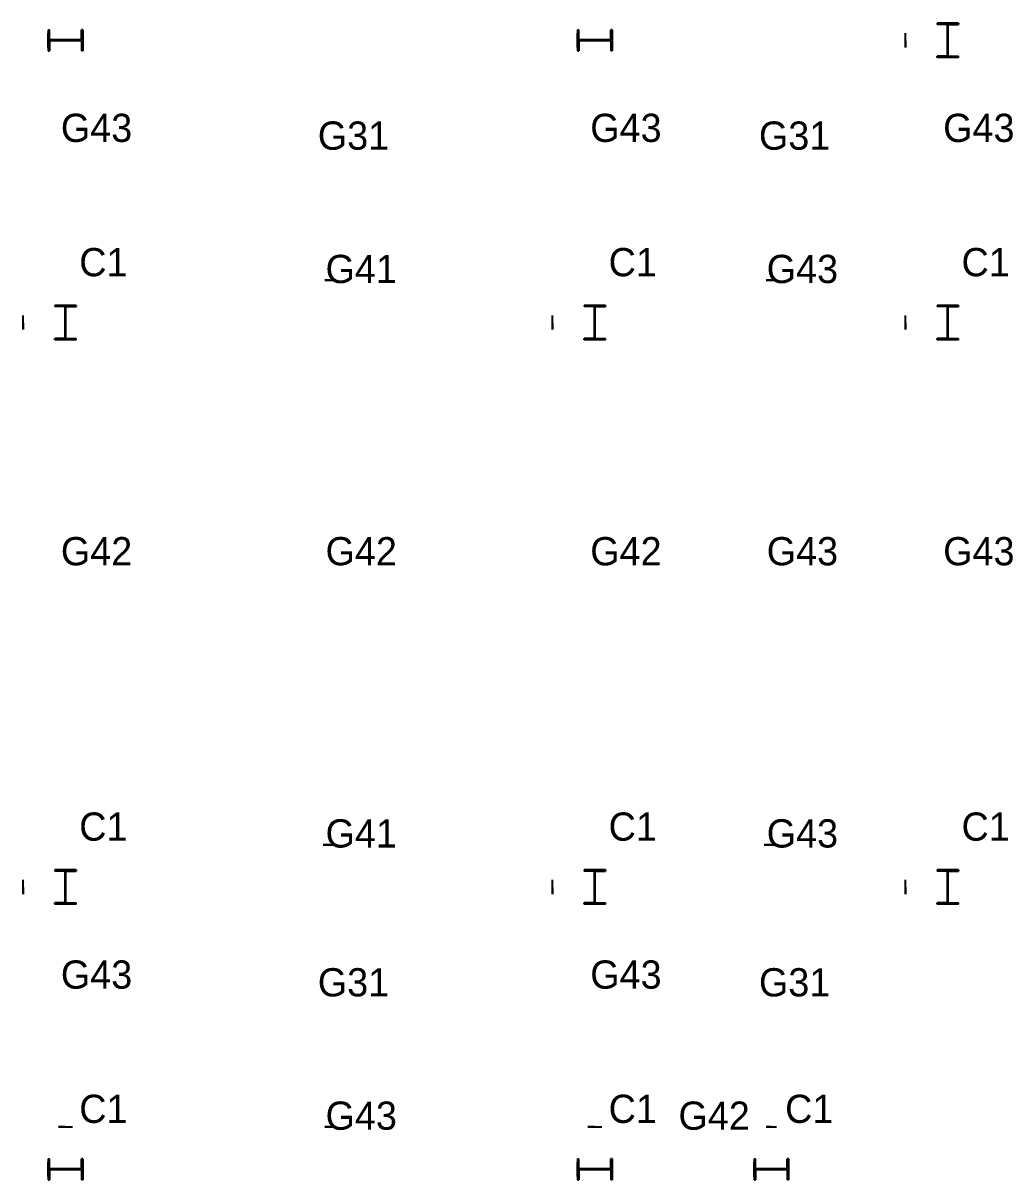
# Model space of a CAD drawing. Extents: x 0 to 468522, y -150 to 33063.
# Drawn here: x 454500 to 468522, y -150 to 16244 of the extents above; entities that cross this region are included whole.
import ezdxf
from ezdxf.enums import TextEntityAlignment as Align

# ---------------------------------------------------------------- set-up
doc = ezdxf.new("R2010")
doc.units = 0

msp = doc.modelspace()

# ---------------------------------------------------------------- linework, layer by layer
at = {"layer": 'C1'}
for p, q in [((467750, 16244, 6460), (467450, 16244, 6460)), ((467450, 16244, 6460), (467450, 16226, 6460)), ((467750, 16244, 6460), (467750, 16226, 6460)), ((454856, 16150, 6460), (454856, 15850, 6460)), ((454856, 16150, 6460), (454874, 16150, 6460)), ((454874, 16005.5, 6460), (454874, 16150, 6460)), ((455326, 16005.5, 6460), (455326, 16150, 6460)), ((455344, 16150, 6460), (455326, 16150, 6460)), ((455344, 16150, 6460), (455344, 15850, 6460)), ((462356, 16150, 6460), (462356, 15850, 6460)), ((462356, 16150, 6460), (462374, 16150, 6460)), ((462374, 16005.5, 6460), (462374, 16150, 6460)), ((462826, 16005.5, 6460), (462826, 16150, 6460)), ((462844, 16150, 6460), (462826, 16150, 6460)), ((462844, 16150, 6460), (462844, 15850, 6460)), ((467594.5, 16226, 6460), (467450, 16226, 6460)), ((467594.5, 15774, 6460), (467594.5, 16226, 6460)), ((467594.5, 16226, 6460), (467594.5, 16226, 6460)), ((467594.5, 16226, 6460), (467594.5, 16226, 6460)), ((467594.5, 16226, 6460), (467594.5, 16226, 6460)), ((467605.5, 15774, 6460), (467605.5, 16226, 6460)), ((467605.5, 16226, 6460), (467605.5, 16226, 6460)), ((467605.5, 16226, 6460), (467605.5, 16226, 6460)), ((467605.5, 16226, 6460), (467605.5, 16226, 6460)), ((467605.5, 16226, 6460), (467750, 16226, 6460)), ((455326, 16005.5, 6460), (454874, 16005.5, 6460)), ((454874, 16005.5, 6460), (454874, 16005.5, 6460)), ((454874, 16005.5, 6460), (454874, 16005.5, 6460)), ((454874, 16005.5, 6460), (454874, 16005.5, 6460)), ((455326, 15994.5, 6460), (454874, 15994.5, 6460)), ((454874, 15994.5, 6460), (454874, 15994.5, 6460)), ((454874, 15994.5, 6460), (454874, 15994.5, 6460)), ((454874, 15994.5, 6460), (454874, 15994.5, 6460)), ((454874, 15994.5, 6460), (454874, 15850, 6460)), ((455326, 16005.5, 6460), (455326, 16005.5, 6460)), ((455326, 16005.5, 6460), (455326, 16005.5, 6460)), ((455326, 16005.5, 6460), (455326, 16005.5, 6460)), ((455326, 15994.5, 6460), (455326, 15994.5, 6460)), ((455326, 15994.5, 6460), (455326, 15994.5, 6460)), ((455326, 15994.5, 6460), (455326, 15994.5, 6460)), ((455326, 15994.5, 6460), (455326, 15850, 6460)), ((462826, 16005.5, 6460), (462374, 16005.5, 6460)), ((462374, 16005.5, 6460), (462374, 16005.5, 6460)), ((462374, 16005.5, 6460), (462374, 16005.5, 6460)), ((462374, 16005.5, 6460), (462374, 16005.5, 6460)), ((462826, 15994.5, 6460), (462374, 15994.5, 6460)), ((462374, 15994.5, 6460), (462374, 15994.5, 6460)), ((462374, 15994.5, 6460), (462374, 15994.5, 6460)), ((462374, 15994.5, 6460), (462374, 15994.5, 6460)), ((462374, 15994.5, 6460), (462374, 15850, 6460)), ((462826, 16005.5, 6460), (462826, 16005.5, 6460)), ((462826, 16005.5, 6460), (462826, 16005.5, 6460)), ((462826, 16005.5, 6460), (462826, 16005.5, 6460)), ((462826, 15994.5, 6460), (462826, 15994.5, 6460)), ((462826, 15994.5, 6460), (462826, 15994.5, 6460)), ((462826, 15994.5, 6460), (462826, 15994.5, 6460)), ((462826, 15994.5, 6460), (462826, 15850, 6460)), ((454856, 15850, 6460), (454874, 15850, 6460)), ((455344, 15850, 6460), (455326, 15850, 6460)), ((462356, 15850, 6460), (462374, 15850, 6460)), ((462844, 15850, 6460), (462826, 15850, 6460)), ((467594.5, 15774, 6460), (467450, 15774, 6460)), ((467450, 15756, 6460), (467450, 15774, 6460)), ((467750, 15756, 6460), (467450, 15756, 6460)), ((467594.5, 15774, 6460), (467594.5, 15774, 6460)), ((467594.5, 15774, 6460), (467594.5, 15774, 6460)), ((467594.5, 15774, 6460), (467594.5, 15774, 6460)), ((467605.5, 15774, 6460), (467605.5, 15774, 6460)), ((467605.5, 15774, 6460), (467605.5, 15774, 6460)), ((467605.5, 15774, 6460), (467605.5, 15774, 6460)), ((467605.5, 15774, 6460), (467750, 15774, 6460)), ((467750, 15756, 6460), (467750, 15774, 6460)), ((455250, 12244, 6460), (454950, 12244, 6460)), ((454950, 12244, 6460), (454950, 12226, 6460)), ((455094.5, 12226, 6460), (454950, 12226, 6460)), ((455094.5, 11774, 6460), (455094.5, 12226, 6460)), ((455094.5, 12226, 6460), (455094.5, 12226, 6460)), ((455094.5, 12226, 6460), (455094.5, 12226, 6460)), ((455094.5, 12226, 6460), (455094.5, 12226, 6460)), ((455105.5, 11774, 6460), (455105.5, 12226, 6460)), ((455105.5, 12226, 6460), (455105.5, 12226, 6460)), ((455105.5, 12226, 6460), (455105.5, 12226, 6460)), ((455105.5, 12226, 6460), (455105.5, 12226, 6460)), ((455105.5, 12226, 6460), (455250, 12226, 6460)), ((455250, 12244, 6460), (455250, 12226, 6460)), ((462750, 12244, 6460), (462450, 12244, 6460)), ((462450, 12244, 6460), (462450, 12226, 6460)), ((462594.5, 12226, 6460), (462450, 12226, 6460)), ((462594.5, 11774, 6460), (462594.5, 12226, 6460)), ((462594.5, 12226, 6460), (462594.5, 12226, 6460)), ((462594.5, 12226, 6460), (462594.5, 12226, 6460)), ((462594.5, 12226, 6460), (462594.5, 12226, 6460)), ((462605.5, 11774, 6460), (462605.5, 12226, 6460)), ((462605.5, 12226, 6460), (462605.5, 12226, 6460)), ((462605.5, 12226, 6460), (462605.5, 12226, 6460)), ((462605.5, 12226, 6460), (462605.5, 12226, 6460)), ((462605.5, 12226, 6460), (462750, 12226, 6460)), ((462750, 12244, 6460), (462750, 12226, 6460)), ((467750, 12244, 6460), (467450, 12244, 6460)), ((467450, 12244, 6460), (467450, 12226, 6460)), ((467594.5, 12226, 6460), (467450, 12226, 6460)), ((467594.5, 11774, 6460), (467594.5, 12226, 6460)), ((467594.5, 12226, 6460), (467594.5, 12226, 6460)), ((467594.5, 12226, 6460), (467594.5, 12226, 6460)), ((467594.5, 12226, 6460), (467594.5, 12226, 6460)), ((467605.5, 11774, 6460), (467605.5, 12226, 6460)), ((467605.5, 12226, 6460), (467605.5, 12226, 6460)), ((467605.5, 12226, 6460), (467605.5, 12226, 6460)), ((467605.5, 12226, 6460), (467605.5, 12226, 6460)), ((467605.5, 12226, 6460), (467750, 12226, 6460)), ((467750, 12244, 6460), (467750, 12226, 6460)), ((455094.5, 11774, 6460), (454950, 11774, 6460)), ((454950, 11756, 6460), (454950, 11774, 6460)), ((455250, 11756, 6460), (454950, 11756, 6460)), ((455094.5, 11774, 6460), (455094.5, 11774, 6460)), ((455094.5, 11774, 6460), (455094.5, 11774, 6460)), ((455094.5, 11774, 6460), (455094.5, 11774, 6460)), ((455105.5, 11774, 6460), (455105.5, 11774, 6460)), ((455105.5, 11774, 6460), (455105.5, 11774, 6460)), ((455105.5, 11774, 6460), (455105.5, 11774, 6460)), ((455105.5, 11774, 6460), (455250, 11774, 6460)), ((455250, 11756, 6460), (455250, 11774, 6460)), ((462594.5, 11774, 6460), (462450, 11774, 6460)), ((462450, 11756, 6460), (462450, 11774, 6460)), ((462750, 11756, 6460), (462450, 11756, 6460)), ((462594.5, 11774, 6460), (462594.5, 11774, 6460)), ((462594.5, 11774, 6460), (462594.5, 11774, 6460)), ((462594.5, 11774, 6460), (462594.5, 11774, 6460)), ((462605.5, 11774, 6460), (462605.5, 11774, 6460)), ((462605.5, 11774, 6460), (462605.5, 11774, 6460)), ((462605.5, 11774, 6460), (462605.5, 11774, 6460)), ((462605.5, 11774, 6460), (462750, 11774, 6460)), ((462750, 11756, 6460), (462750, 11774, 6460)), ((467594.5, 11774, 6460), (467450, 11774, 6460)), ((467450, 11756, 6460), (467450, 11774, 6460)), ((467750, 11756, 6460), (467450, 11756, 6460)), ((467594.5, 11774, 6460), (467594.5, 11774, 6460)), ((467594.5, 11774, 6460), (467594.5, 11774, 6460)), ((467594.5, 11774, 6460), (467594.5, 11774, 6460)), ((467605.5, 11774, 6460), (467605.5, 11774, 6460)), ((467605.5, 11774, 6460), (467605.5, 11774, 6460)), ((467605.5, 11774, 6460), (467605.5, 11774, 6460)), ((467605.5, 11774, 6460), (467750, 11774, 6460)), ((467750, 11756, 6460), (467750, 11774, 6460)), ((455250, 4244, 6460), (454950, 4244, 6460)), ((454950, 4244, 6460), (454950, 4226, 6460)), ((455094.5, 4226, 6460), (454950, 4226, 6460)), ((455094.5, 3774, 6460), (455094.5, 4226, 6460)), ((455094.5, 4226, 6460), (455094.5, 4226, 6460)), ((455094.5, 4226, 6460), (455094.5, 4226, 6460)), ((455094.5, 4226, 6460), (455094.5, 4226, 6460)), ((455105.5, 3774, 6460), (455105.5, 4226, 6460)), ((455105.5, 4226, 6460), (455105.5, 4226, 6460)), ((455105.5, 4226, 6460), (455105.5, 4226, 6460)), ((455105.5, 4226, 6460), (455105.5, 4226, 6460)), ((455105.5, 4226, 6460), (455250, 4226, 6460)), ((455250, 4244, 6460), (455250, 4226, 6460)), ((462750, 4244, 6460), (462450, 4244, 6460)), ((462450, 4244, 6460), (462450, 4226, 6460)), ((462594.5, 4226, 6460), (462450, 4226, 6460)), ((462594.5, 3774, 6460), (462594.5, 4226, 6460)), ((462594.5, 4226, 6460), (462594.5, 4226, 6460)), ((462594.5, 4226, 6460), (462594.5, 4226, 6460)), ((462594.5, 4226, 6460), (462594.5, 4226, 6460)), ((462605.5, 3774, 6460), (462605.5, 4226, 6460)), ((462605.5, 4226, 6460), (462605.5, 4226, 6460)), ((462605.5, 4226, 6460), (462605.5, 4226, 6460)), ((462605.5, 4226, 6460), (462605.5, 4226, 6460)), ((462605.5, 4226, 6460), (462750, 4226, 6460)), ((462750, 4244, 6460), (462750, 4226, 6460)), ((467750, 4244, 6460), (467450, 4244, 6460)), ((467450, 4244, 6460), (467450, 4226, 6460)), ((467594.5, 4226, 6460), (467450, 4226, 6460)), ((467594.5, 3774, 6460), (467594.5, 4226, 6460)), ((467594.5, 4226, 6460), (467594.5, 4226, 6460)), ((467594.5, 4226, 6460), (467594.5, 4226, 6460)), ((467594.5, 4226, 6460), (467594.5, 4226, 6460)), ((467605.5, 3774, 6460), (467605.5, 4226, 6460)), ((467605.5, 4226, 6460), (467605.5, 4226, 6460)), ((467605.5, 4226, 6460), (467605.5, 4226, 6460)), ((467605.5, 4226, 6460), (467605.5, 4226, 6460)), ((467605.5, 4226, 6460), (467750, 4226, 6460)), ((467750, 4244, 6460), (467750, 4226, 6460)), ((455094.5, 3774, 6460), (454950, 3774, 6460)), ((454950, 3756, 6460), (454950, 3774, 6460)), ((455094.5, 3774, 6460), (455094.5, 3774, 6460)), ((455094.5, 3774, 6460), (455094.5, 3774, 6460)), ((455094.5, 3774, 6460), (455094.5, 3774, 6460)), ((455105.5, 3774, 6460), (455105.5, 3774, 6460)), ((455105.5, 3774, 6460), (455105.5, 3774, 6460)), ((455105.5, 3774, 6460), (455105.5, 3774, 6460)), ((455105.5, 3774, 6460), (455250, 3774, 6460)), ((455250, 3756, 6460), (455250, 3774, 6460)), ((462594.5, 3774, 6460), (462450, 3774, 6460)), ((462450, 3756, 6460), (462450, 3774, 6460)), ((462594.5, 3774, 6460), (462594.5, 3774, 6460)), ((462594.5, 3774, 6460), (462594.5, 3774, 6460)), ((462594.5, 3774, 6460), (462594.5, 3774, 6460)), ((462605.5, 3774, 6460), (462605.5, 3774, 6460)), ((462605.5, 3774, 6460), (462605.5, 3774, 6460)), ((462605.5, 3774, 6460), (462605.5, 3774, 6460)), ((462605.5, 3774, 6460), (462750, 3774, 6460)), ((462750, 3756, 6460), (462750, 3774, 6460)), ((467594.5, 3774, 6460), (467450, 3774, 6460)), ((467450, 3756, 6460), (467450, 3774, 6460)), ((467594.5, 3774, 6460), (467594.5, 3774, 6460)), ((467594.5, 3774, 6460), (467594.5, 3774, 6460)), ((467594.5, 3774, 6460), (467594.5, 3774, 6460)), ((467605.5, 3774, 6460), (467605.5, 3774, 6460)), ((467605.5, 3774, 6460), (467605.5, 3774, 6460)), ((467605.5, 3774, 6460), (467605.5, 3774, 6460)), ((467605.5, 3774, 6460), (467750, 3774, 6460)), ((467750, 3756, 6460), (467750, 3774, 6460)), ((455250, 3756, 6460), (454950, 3756, 6460)), ((462750, 3756, 6460), (462450, 3756, 6460)), ((467750, 3756, 6460), (467450, 3756, 6460)), ((454856, 150, 6460), (454856, -150, 6460)), ((454856, 150, 6460), (454874, 150, 6460)), ((454874, 5.5, 6460), (454874, 150, 6460)), ((455326, 5.5, 6460), (454874, 5.5, 6460)), ((454874, 5.5, 6460), (454874, 5.5, 6460)), ((454874, 5.5, 6460), (454874, 5.5, 6460)), ((454874, 5.5, 6460), (454874, 5.5, 6460)), ((455326, 5.5, 6460), (455326, 150, 6460)), ((455344, 150, 6460), (455326, 150, 6460)), ((455326, 5.5, 6460), (455326, 5.5, 6460)), ((455326, 5.5, 6460), (455326, 5.5, 6460)), ((455326, 5.5, 6460), (455326, 5.5, 6460)), ((455344, 150, 6460), (455344, -150, 6460)), ((462356, 150, 6460), (462356, -150, 6460)), ((462356, 150, 6460), (462374, 150, 6460)), ((462374, 5.5, 6460), (462374, 150, 6460)), ((462826, 5.5, 6460), (462374, 5.5, 6460)), ((462374, 5.5, 6460), (462374, 5.5, 6460)), ((462374, 5.5, 6460), (462374, 5.5, 6460)), ((462374, 5.5, 6460), (462374, 5.5, 6460)), ((462826, 5.5, 6460), (462826, 150, 6460)), ((462844, 150, 6460), (462826, 150, 6460)), ((462826, 5.5, 6460), (462826, 5.5, 6460)), ((462826, 5.5, 6460), (462826, 5.5, 6460)), ((462826, 5.5, 6460), (462826, 5.5, 6460)), ((462844, 150, 6460), (462844, -150, 6460)), ((464856, 150, 6460), (464856, -150, 6460)), ((464856, 150, 6460), (464874, 150, 6460)), ((464874, 5.5, 6460), (464874, 150, 6460)), ((465326, 5.5, 6460), (464874, 5.5, 6460)), ((464874, 5.5, 6460), (464874, 5.5, 6460)), ((464874, 5.5, 6460), (464874, 5.5, 6460)), ((464874, 5.5, 6460), (464874, 5.5, 6460)), ((465326, 5.5, 6460), (465326, 150, 6460)), ((465344, 150, 6460), (465326, 150, 6460)), ((465326, 5.5, 6460), (465326, 5.5, 6460)), ((465326, 5.5, 6460), (465326, 5.5, 6460)), ((465326, 5.5, 6460), (465326, 5.5, 6460)), ((465344, 150, 6460), (465344, -150, 6460)), ((454856, -150, 6460), (454874, -150, 6460)), ((455326, -5.5, 6460), (454874, -5.5, 6460)), ((454874, -5.5, 6460), (454874, -5.5, 6460)), ((454874, -5.5, 6460), (454874, -5.5, 6460)), ((454874, -5.5, 6460), (454874, -5.5, 6460)), ((454874, -5.5, 6460), (454874, -150, 6460)), ((455326, -5.5, 6460), (455326, -5.5, 6460)), ((455326, -5.5, 6460), (455326, -5.5, 6460)), ((455326, -5.5, 6460), (455326, -5.5, 6460)), ((455326, -5.5, 6460), (455326, -150, 6460)), ((455344, -150, 6460), (455326, -150, 6460)), ((462356, -150, 6460), (462374, -150, 6460)), ((462826, -5.5, 6460), (462374, -5.5, 6460)), ((462374, -5.5, 6460), (462374, -5.5, 6460)), ((462374, -5.5, 6460), (462374, -5.5, 6460)), ((462374, -5.5, 6460), (462374, -5.5, 6460)), ((462374, -5.5, 6460), (462374, -150, 6460)), ((462826, -5.5, 6460), (462826, -5.5, 6460)), ((462826, -5.5, 6460), (462826, -5.5, 6460)), ((462826, -5.5, 6460), (462826, -5.5, 6460)), ((462826, -5.5, 6460), (462826, -150, 6460)), ((462844, -150, 6460), (462826, -150, 6460)), ((464856, -150, 6460), (464874, -150, 6460)), ((465326, -5.5, 6460), (464874, -5.5, 6460)), ((464874, -5.5, 6460), (464874, -5.5, 6460)), ((464874, -5.5, 6460), (464874, -5.5, 6460)), ((464874, -5.5, 6460), (464874, -5.5, 6460)), ((464874, -5.5, 6460), (464874, -150, 6460)), ((465326, -5.5, 6460), (465326, -5.5, 6460)), ((465326, -5.5, 6460), (465326, -5.5, 6460)), ((465326, -5.5, 6460), (465326, -5.5, 6460)), ((465326, -5.5, 6460), (465326, -150, 6460)), ((465344, -150, 6460), (465326, -150, 6460))]:
    msp.add_line(p, q, dxfattribs=at)
at = {"layer": 'G31', "extrusion": (0, 1, 0)}
for p, q in [((458775, 12600, 9740), (458925, 12600, 9740)), ((458775, 12600, 9440), (458925, 12600, 9440)), ((458846.75, 12600, 9731), (458775, 12600, 9731)), ((458775, 12600, 9740), (458775, 12600, 9731)), ((458846.75, 12600, 9449), (458775, 12600, 9449)), ((458775, 12600, 9440), (458775, 12600, 9449)), ((458846.75, 12600, 9449), (458846.75, 12600, 9731)), ((458846.75, 12600, 9731), (458846.75, 12600, 9731)), ((458846.75, 12600, 9449), (458846.75, 12600, 9449)), ((458846.75, 12600, 9731), (458846.75, 12600, 9731)), ((458846.75, 12600, 9449), (458846.75, 12600, 9449)), ((458846.75, 12600, 9731), (458846.75, 12600, 9731)), ((458846.75, 12600, 9449), (458846.75, 12600, 9449)), ((458853.25, 12600, 9449), (458853.25, 12600, 9731)), ((458853.25, 12600, 9449), (458853.25, 12600, 9449)), ((458853.25, 12600, 9731), (458853.25, 12600, 9731)), ((458853.25, 12600, 9449), (458853.25, 12600, 9449)), ((458853.25, 12600, 9731), (458853.25, 12600, 9731)), ((458853.25, 12600, 9449), (458853.25, 12600, 9449)), ((458853.25, 12600, 9731), (458853.25, 12600, 9731)), ((458853.25, 12600, 9731), (458925, 12600, 9731)), ((458853.25, 12600, 9449), (458925, 12600, 9449)), ((458925, 12600, 9740), (458925, 12600, 9731)), ((458925, 12600, 9440), (458925, 12600, 9449)), ((465025, 12600, 9740), (465175, 12600, 9740)), ((465025, 12600, 9440), (465175, 12600, 9440)), ((465096.75, 12600, 9731), (465025, 12600, 9731)), ((465025, 12600, 9740), (465025, 12600, 9731)), ((465096.75, 12600, 9449), (465025, 12600, 9449)), ((465025, 12600, 9440), (465025, 12600, 9449)), ((465096.75, 12600, 9449), (465096.75, 12600, 9731)), ((465096.75, 12600, 9731), (465096.75, 12600, 9731)), ((465096.75, 12600, 9449), (465096.75, 12600, 9449)), ((465096.75, 12600, 9731), (465096.75, 12600, 9731)), ((465096.75, 12600, 9449), (465096.75, 12600, 9449)), ((465096.75, 12600, 9731), (465096.75, 12600, 9731)), ((465096.75, 12600, 9449), (465096.75, 12600, 9449)), ((465103.25, 12600, 9449), (465103.25, 12600, 9731)), ((465103.25, 12600, 9449), (465103.25, 12600, 9449)), ((465103.25, 12600, 9731), (465103.25, 12600, 9731)), ((465103.25, 12600, 9449), (465103.25, 12600, 9449)), ((465103.25, 12600, 9731), (465103.25, 12600, 9731)), ((465103.25, 12600, 9449), (465103.25, 12600, 9449)), ((465103.25, 12600, 9731), (465103.25, 12600, 9731)), ((465103.25, 12600, 9731), (465175, 12600, 9731)), ((465103.25, 12600, 9449), (465175, 12600, 9449)), ((465175, 12600, 9740), (465175, 12600, 9731)), ((465175, 12600, 9440), (465175, 12600, 9449)), ((458775, 600, 9740), (458925, 600, 9740)), ((458775, 600, 9440), (458925, 600, 9440)), ((458846.75, 600, 9731), (458775, 600, 9731)), ((458775, 600, 9740), (458775, 600, 9731)), ((458846.75, 600, 9449), (458775, 600, 9449)), ((458775, 600, 9440), (458775, 600, 9449)), ((458846.75, 600, 9449), (458846.75, 600, 9731)), ((458846.75, 600, 9731), (458846.75, 600, 9731)), ((458846.75, 600, 9449), (458846.75, 600, 9449)), ((458846.75, 600, 9731), (458846.75, 600, 9731)), ((458846.75, 600, 9449), (458846.75, 600, 9449)), ((458846.75, 600, 9731), (458846.75, 600, 9731)), ((458846.75, 600, 9449), (458846.75, 600, 9449)), ((458853.25, 600, 9449), (458853.25, 600, 9731)), ((458853.25, 600, 9449), (458853.25, 600, 9449)), ((458853.25, 600, 9731), (458853.25, 600, 9731)), ((458853.25, 600, 9449), (458853.25, 600, 9449)), ((458853.25, 600, 9731), (458853.25, 600, 9731)), ((458853.25, 600, 9449), (458853.25, 600, 9449)), ((458853.25, 600, 9731), (458853.25, 600, 9731)), ((458853.25, 600, 9731), (458925, 600, 9731)), ((458853.25, 600, 9449), (458925, 600, 9449)), ((458925, 600, 9740), (458925, 600, 9731)), ((458925, 600, 9440), (458925, 600, 9449)), ((465025, 600, 9740), (465175, 600, 9740)), ((465025, 600, 9440), (465175, 600, 9440)), ((465096.75, 600, 9731), (465025, 600, 9731)), ((465025, 600, 9740), (465025, 600, 9731)), ((465096.75, 600, 9449), (465025, 600, 9449)), ((465025, 600, 9440), (465025, 600, 9449)), ((465096.75, 600, 9449), (465096.75, 600, 9731)), ((465096.75, 600, 9731), (465096.75, 600, 9731)), ((465096.75, 600, 9449), (465096.75, 600, 9449)), ((465096.75, 600, 9731), (465096.75, 600, 9731)), ((465096.75, 600, 9449), (465096.75, 600, 9449)), ((465096.75, 600, 9731), (465096.75, 600, 9731)), ((465096.75, 600, 9449), (465096.75, 600, 9449)), ((465103.25, 600, 9449), (465103.25, 600, 9731)), ((465103.25, 600, 9449), (465103.25, 600, 9449)), ((465103.25, 600, 9731), (465103.25, 600, 9731)), ((465103.25, 600, 9449), (465103.25, 600, 9449)), ((465103.25, 600, 9731), (465103.25, 600, 9731)), ((465103.25, 600, 9449), (465103.25, 600, 9449)), ((465103.25, 600, 9731), (465103.25, 600, 9731)), ((465103.25, 600, 9731), (465175, 600, 9731)), ((465103.25, 600, 9449), (465175, 600, 9449)), ((465175, 600, 9740), (465175, 600, 9731)), ((465175, 600, 9440), (465175, 600, 9449))]:
    msp.add_line(p, q, dxfattribs=at)
at = {"layer": 'G41', "extrusion": (-1, 0, 0)}
for p, q in [((454500, 11900, 9790), (454500, 12100, 9790)), ((454500, 11900, 9390), (454500, 12100, 9390)), ((454500, 12006, 9768), (454500, 12100, 9768)), ((454500, 12100, 9790), (454500, 12100, 9768)), ((454500, 12006, 9412), (454500, 12100, 9412)), ((454500, 12100, 9390), (454500, 12100, 9412)), ((454500, 12006, 9412), (454500, 12006, 9768)), ((454500, 12006, 9412), (454500, 12006, 9412)), ((454500, 12006, 9768), (454500, 12006, 9768)), ((454500, 12006, 9412), (454500, 12006, 9412)), ((454500, 12006, 9768), (454500, 12006, 9768)), ((454500, 12006, 9412), (454500, 12006, 9412)), ((454500, 12006, 9768), (454500, 12006, 9768)), ((454500, 11994, 9412), (454500, 11994, 9768)), ((454500, 11994, 9768), (454500, 11994, 9768)), ((454500, 11994, 9412), (454500, 11994, 9412)), ((454500, 11994, 9768), (454500, 11994, 9768)), ((454500, 11994, 9412), (454500, 11994, 9412)), ((454500, 11994, 9768), (454500, 11994, 9768)), ((454500, 11994, 9412), (454500, 11994, 9412)), ((454500, 11994, 9768), (454500, 11900, 9768)), ((454500, 11994, 9412), (454500, 11900, 9412)), ((462000, 11900, 9790), (462000, 12100, 9790)), ((462000, 11900, 9390), (462000, 12100, 9390)), ((462000, 12006, 9768), (462000, 12100, 9768)), ((462000, 12100, 9790), (462000, 12100, 9768)), ((462000, 12006, 9412), (462000, 12100, 9412)), ((462000, 12100, 9390), (462000, 12100, 9412)), ((462000, 12006, 9412), (462000, 12006, 9768)), ((462000, 12006, 9412), (462000, 12006, 9412)), ((462000, 12006, 9768), (462000, 12006, 9768)), ((462000, 12006, 9412), (462000, 12006, 9412)), ((462000, 12006, 9768), (462000, 12006, 9768)), ((462000, 12006, 9412), (462000, 12006, 9412)), ((462000, 12006, 9768), (462000, 12006, 9768)), ((462000, 11994, 9412), (462000, 11994, 9768)), ((462000, 11994, 9768), (462000, 11994, 9768)), ((462000, 11994, 9412), (462000, 11994, 9412)), ((462000, 11994, 9768), (462000, 11994, 9768)), ((462000, 11994, 9412), (462000, 11994, 9412)), ((462000, 11994, 9768), (462000, 11994, 9768)), ((462000, 11994, 9412), (462000, 11994, 9412)), ((462000, 11994, 9768), (462000, 11900, 9768)), ((462000, 11994, 9412), (462000, 11900, 9412)), ((454500, 11900, 9790), (454500, 11900, 9768)), ((454500, 11900, 9390), (454500, 11900, 9412)), ((462000, 11900, 9790), (462000, 11900, 9768)), ((462000, 11900, 9390), (462000, 11900, 9412)), ((454500, 3900, 9790), (454500, 4100, 9790)), ((454500, 3900, 9390), (454500, 4100, 9390)), ((454500, 4006, 9768), (454500, 4100, 9768)), ((454500, 4100, 9790), (454500, 4100, 9768)), ((454500, 4006, 9412), (454500, 4100, 9412)), ((454500, 4100, 9390), (454500, 4100, 9412)), ((462000, 3900, 9790), (462000, 4100, 9790)), ((462000, 3900, 9390), (462000, 4100, 9390)), ((462000, 4006, 9768), (462000, 4100, 9768)), ((462000, 4100, 9790), (462000, 4100, 9768)), ((462000, 4006, 9412), (462000, 4100, 9412)), ((462000, 4100, 9390), (462000, 4100, 9412)), ((454500, 4006, 9412), (454500, 4006, 9768)), ((454500, 4006, 9412), (454500, 4006, 9412)), ((454500, 4006, 9768), (454500, 4006, 9768)), ((454500, 4006, 9412), (454500, 4006, 9412)), ((454500, 4006, 9768), (454500, 4006, 9768)), ((454500, 4006, 9412), (454500, 4006, 9412)), ((454500, 4006, 9768), (454500, 4006, 9768)), ((454500, 3994, 9412), (454500, 3994, 9768)), ((454500, 3994, 9768), (454500, 3994, 9768)), ((454500, 3994, 9412), (454500, 3994, 9412)), ((454500, 3994, 9768), (454500, 3994, 9768)), ((454500, 3994, 9412), (454500, 3994, 9412)), ((454500, 3994, 9768), (454500, 3994, 9768)), ((454500, 3994, 9412), (454500, 3994, 9412)), ((454500, 3994, 9768), (454500, 3900, 9768)), ((454500, 3994, 9412), (454500, 3900, 9412)), ((462000, 4006, 9412), (462000, 4006, 9768)), ((462000, 4006, 9412), (462000, 4006, 9412)), ((462000, 4006, 9768), (462000, 4006, 9768)), ((462000, 4006, 9412), (462000, 4006, 9412)), ((462000, 4006, 9768), (462000, 4006, 9768)), ((462000, 4006, 9412), (462000, 4006, 9412)), ((462000, 4006, 9768), (462000, 4006, 9768)), ((462000, 3994, 9412), (462000, 3994, 9768)), ((462000, 3994, 9768), (462000, 3994, 9768)), ((462000, 3994, 9412), (462000, 3994, 9412)), ((462000, 3994, 9768), (462000, 3994, 9768)), ((462000, 3994, 9412), (462000, 3994, 9412)), ((462000, 3994, 9768), (462000, 3994, 9768)), ((462000, 3994, 9412), (462000, 3994, 9412)), ((462000, 3994, 9768), (462000, 3900, 9768)), ((462000, 3994, 9412), (462000, 3900, 9412)), ((454500, 3900, 9790), (454500, 3900, 9768)), ((454500, 3900, 9390), (454500, 3900, 9412)), ((462000, 3900, 9790), (462000, 3900, 9768)), ((462000, 3900, 9390), (462000, 3900, 9412))]:
    msp.add_line(p, q, dxfattribs=at)
at = {"layer": 'G42', "extrusion": (-1, 0, 0)}
for p, q in [((454856, 15900, 9790), (454856, 16100, 9790)), ((454856, 15900, 9390), (454856, 16100, 9390)), ((454856, 16004.5, 9776), (454856, 16100, 9776)), ((454856, 16100, 9790), (454856, 16100, 9776)), ((454856, 16004.5, 9404), (454856, 16100, 9404)), ((454856, 16100, 9390), (454856, 16100, 9404)), ((462356, 15900, 9790), (462356, 16100, 9790)), ((462356, 15900, 9390), (462356, 16100, 9390)), ((462356, 16004.5, 9776), (462356, 16100, 9776)), ((462356, 16100, 9790), (462356, 16100, 9776)), ((462356, 16004.5, 9404), (462356, 16100, 9404)), ((462356, 16100, 9390), (462356, 16100, 9404)), ((467000, 15900, 9790), (467000, 16100, 9790)), ((467000, 15900, 9390), (467000, 16100, 9390)), ((467000, 16004.5, 9776), (467000, 16100, 9776)), ((467000, 16100, 9790), (467000, 16100, 9776)), ((467000, 16004.5, 9404), (467000, 16100, 9404)), ((467000, 16100, 9390), (467000, 16100, 9404)), ((454856, 16004.5, 9404), (454856, 16004.5, 9776)), ((454856, 16004.5, 9404), (454856, 16004.5, 9404)), ((454856, 16004.5, 9776), (454856, 16004.5, 9776)), ((454856, 16004.5, 9404), (454856, 16004.5, 9404)), ((454856, 16004.5, 9776), (454856, 16004.5, 9776)), ((454856, 16004.5, 9404), (454856, 16004.5, 9404)), ((454856, 16004.5, 9776), (454856, 16004.5, 9776)), ((454856, 15995.5, 9404), (454856, 15995.5, 9776)), ((454856, 15995.5, 9776), (454856, 15995.5, 9776)), ((454856, 15995.5, 9404), (454856, 15995.5, 9404)), ((454856, 15995.5, 9776), (454856, 15995.5, 9776)), ((454856, 15995.5, 9404), (454856, 15995.5, 9404)), ((454856, 15995.5, 9776), (454856, 15995.5, 9776)), ((454856, 15995.5, 9404), (454856, 15995.5, 9404)), ((454856, 15995.5, 9776), (454856, 15900, 9776)), ((454856, 15995.5, 9404), (454856, 15900, 9404)), ((462356, 16004.5, 9404), (462356, 16004.5, 9776)), ((462356, 16004.5, 9404), (462356, 16004.5, 9404)), ((462356, 16004.5, 9776), (462356, 16004.5, 9776)), ((462356, 16004.5, 9404), (462356, 16004.5, 9404)), ((462356, 16004.5, 9776), (462356, 16004.5, 9776)), ((462356, 16004.5, 9404), (462356, 16004.5, 9404)), ((462356, 16004.5, 9776), (462356, 16004.5, 9776)), ((462356, 15995.5, 9404), (462356, 15995.5, 9776)), ((462356, 15995.5, 9776), (462356, 15995.5, 9776)), ((462356, 15995.5, 9404), (462356, 15995.5, 9404)), ((462356, 15995.5, 9776), (462356, 15995.5, 9776)), ((462356, 15995.5, 9404), (462356, 15995.5, 9404)), ((462356, 15995.5, 9776), (462356, 15995.5, 9776)), ((462356, 15995.5, 9404), (462356, 15995.5, 9404)), ((462356, 15995.5, 9776), (462356, 15900, 9776)), ((462356, 15995.5, 9404), (462356, 15900, 9404)), ((467000, 16004.5, 9404), (467000, 16004.5, 9776)), ((467000, 16004.5, 9404), (467000, 16004.5, 9404)), ((467000, 16004.5, 9776), (467000, 16004.5, 9776)), ((467000, 16004.5, 9404), (467000, 16004.5, 9404)), ((467000, 16004.5, 9776), (467000, 16004.5, 9776)), ((467000, 16004.5, 9404), (467000, 16004.5, 9404)), ((467000, 16004.5, 9776), (467000, 16004.5, 9776)), ((467000, 15995.5, 9404), (467000, 15995.5, 9776)), ((467000, 15995.5, 9776), (467000, 15995.5, 9776)), ((467000, 15995.5, 9404), (467000, 15995.5, 9404)), ((467000, 15995.5, 9776), (467000, 15995.5, 9776)), ((467000, 15995.5, 9404), (467000, 15995.5, 9404)), ((467000, 15995.5, 9776), (467000, 15995.5, 9776)), ((467000, 15995.5, 9404), (467000, 15995.5, 9404)), ((467000, 15995.5, 9776), (467000, 15900, 9776)), ((467000, 15995.5, 9404), (467000, 15900, 9404)), ((454856, 15900, 9790), (454856, 15900, 9776)), ((454856, 15900, 9390), (454856, 15900, 9404)), ((462356, 15900, 9790), (462356, 15900, 9776)), ((462356, 15900, 9390), (462356, 15900, 9404)), ((467000, 15900, 9790), (467000, 15900, 9776)), ((467000, 15900, 9390), (467000, 15900, 9404)), ((464856, -100, 9790), (464856, 100, 9790)), ((464856, -100, 9390), (464856, 100, 9390)), ((464856, 4.5, 9776), (464856, 100, 9776)), ((464856, 100, 9790), (464856, 100, 9776)), ((464856, 4.5, 9404), (464856, 100, 9404)), ((464856, 100, 9390), (464856, 100, 9404)), ((464856, 4.5, 9404), (464856, 4.5, 9776)), ((464856, 4.5, 9404), (464856, 4.5, 9404)), ((464856, 4.5, 9776), (464856, 4.5, 9776)), ((464856, 4.5, 9404), (464856, 4.5, 9404)), ((464856, 4.5, 9776), (464856, 4.5, 9776)), ((464856, 4.5, 9404), (464856, 4.5, 9404)), ((464856, 4.5, 9776), (464856, 4.5, 9776)), ((464856, -4.5, 9404), (464856, -4.5, 9776)), ((464856, -4.5, 9776), (464856, -4.5, 9776)), ((464856, -4.5, 9404), (464856, -4.5, 9404)), ((464856, -4.5, 9776), (464856, -4.5, 9776)), ((464856, -4.5, 9404), (464856, -4.5, 9404)), ((464856, -4.5, 9776), (464856, -4.5, 9776)), ((464856, -4.5, 9404), (464856, -4.5, 9404)), ((464856, -4.5, 9776), (464856, -100, 9776)), ((464856, -4.5, 9404), (464856, -100, 9404)), ((464856, -100, 9790), (464856, -100, 9776)), ((464856, -100, 9390), (464856, -100, 9404))]:
    msp.add_line(p, q, dxfattribs=at)
at = {"layer": 'G42', "extrusion": (0, 1, 0)}
for p, q in [((458750, 4600, 9790), (458950, 4600, 9790)), ((458750, 4600, 9390), (458950, 4600, 9390)), ((458845.5, 4600, 9776), (458750, 4600, 9776)), ((458750, 4600, 9790), (458750, 4600, 9776)), ((458845.5, 4600, 9404), (458750, 4600, 9404)), ((458750, 4600, 9390), (458750, 4600, 9404)), ((458845.5, 4600, 9404), (458845.5, 4600, 9776)), ((458845.5, 4600, 9776), (458845.5, 4600, 9776)), ((458845.5, 4600, 9404), (458845.5, 4600, 9404)), ((458845.5, 4600, 9776), (458845.5, 4600, 9776)), ((458845.5, 4600, 9404), (458845.5, 4600, 9404)), ((458845.5, 4600, 9776), (458845.5, 4600, 9776)), ((458845.5, 4600, 9404), (458845.5, 4600, 9404)), ((458854.5, 4600, 9404), (458854.5, 4600, 9776)), ((458854.5, 4600, 9404), (458854.5, 4600, 9404)), ((458854.5, 4600, 9776), (458854.5, 4600, 9776)), ((458854.5, 4600, 9404), (458854.5, 4600, 9404)), ((458854.5, 4600, 9776), (458854.5, 4600, 9776)), ((458854.5, 4600, 9404), (458854.5, 4600, 9404)), ((458854.5, 4600, 9776), (458854.5, 4600, 9776)), ((458854.5, 4600, 9776), (458950, 4600, 9776)), ((458854.5, 4600, 9404), (458950, 4600, 9404)), ((458950, 4600, 9790), (458950, 4600, 9776)), ((458950, 4600, 9390), (458950, 4600, 9404)), ((455000, 4244, 9790), (455200, 4244, 9790)), ((455000, 4244, 9390), (455200, 4244, 9390)), ((455095.5, 4244, 9776), (455000, 4244, 9776)), ((455000, 4244, 9790), (455000, 4244, 9776)), ((455095.5, 4244, 9404), (455000, 4244, 9404)), ((455000, 4244, 9390), (455000, 4244, 9404)), ((455095.5, 4244, 9404), (455095.5, 4244, 9776)), ((455095.5, 4244, 9776), (455095.5, 4244, 9776)), ((455095.5, 4244, 9404), (455095.5, 4244, 9404)), ((455095.5, 4244, 9776), (455095.5, 4244, 9776)), ((455095.5, 4244, 9404), (455095.5, 4244, 9404)), ((455095.5, 4244, 9776), (455095.5, 4244, 9776)), ((455095.5, 4244, 9404), (455095.5, 4244, 9404)), ((455104.5, 4244, 9404), (455104.5, 4244, 9776)), ((455104.5, 4244, 9404), (455104.5, 4244, 9404)), ((455104.5, 4244, 9776), (455104.5, 4244, 9776)), ((455104.5, 4244, 9404), (455104.5, 4244, 9404)), ((455104.5, 4244, 9776), (455104.5, 4244, 9776)), ((455104.5, 4244, 9404), (455104.5, 4244, 9404)), ((455104.5, 4244, 9776), (455104.5, 4244, 9776)), ((455104.5, 4244, 9776), (455200, 4244, 9776)), ((455104.5, 4244, 9404), (455200, 4244, 9404)), ((455200, 4244, 9790), (455200, 4244, 9776)), ((455200, 4244, 9390), (455200, 4244, 9404)), ((462500, 4244, 9790), (462700, 4244, 9790)), ((462500, 4244, 9390), (462700, 4244, 9390)), ((462595.5, 4244, 9776), (462500, 4244, 9776)), ((462500, 4244, 9790), (462500, 4244, 9776)), ((462595.5, 4244, 9404), (462500, 4244, 9404)), ((462500, 4244, 9390), (462500, 4244, 9404)), ((462595.5, 4244, 9404), (462595.5, 4244, 9776)), ((462595.5, 4244, 9776), (462595.5, 4244, 9776)), ((462595.5, 4244, 9404), (462595.5, 4244, 9404)), ((462595.5, 4244, 9776), (462595.5, 4244, 9776)), ((462595.5, 4244, 9404), (462595.5, 4244, 9404)), ((462595.5, 4244, 9776), (462595.5, 4244, 9776)), ((462595.5, 4244, 9404), (462595.5, 4244, 9404)), ((462604.5, 4244, 9404), (462604.5, 4244, 9776)), ((462604.5, 4244, 9404), (462604.5, 4244, 9404)), ((462604.5, 4244, 9776), (462604.5, 4244, 9776)), ((462604.5, 4244, 9404), (462604.5, 4244, 9404)), ((462604.5, 4244, 9776), (462604.5, 4244, 9776)), ((462604.5, 4244, 9404), (462604.5, 4244, 9404)), ((462604.5, 4244, 9776), (462604.5, 4244, 9776)), ((462604.5, 4244, 9776), (462700, 4244, 9776)), ((462604.5, 4244, 9404), (462700, 4244, 9404)), ((462700, 4244, 9790), (462700, 4244, 9776)), ((462700, 4244, 9390), (462700, 4244, 9404))]:
    msp.add_line(p, q, dxfattribs=at)
at = {"layer": 'G43', "extrusion": (0, 1, 0)}
for p, q in [((467500, 16244, 9790), (467700, 16244, 9790)), ((467500, 16244, 9390), (467700, 16244, 9390)), ((467596, 16244, 9777), (467500, 16244, 9777)), ((467500, 16244, 9790), (467500, 16244, 9777)), ((467596, 16244, 9403), (467500, 16244, 9403)), ((467500, 16244, 9390), (467500, 16244, 9403)), ((467596, 16244, 9403), (467596, 16244, 9777)), ((467596, 16244, 9777), (467596, 16244, 9777)), ((467596, 16244, 9403), (467596, 16244, 9403)), ((467596, 16244, 9777), (467596, 16244, 9777)), ((467596, 16244, 9403), (467596, 16244, 9403)), ((467596, 16244, 9777), (467596, 16244, 9777)), ((467596, 16244, 9403), (467596, 16244, 9403)), ((467604, 16244, 9403), (467604, 16244, 9777)), ((467604, 16244, 9403), (467604, 16244, 9403)), ((467604, 16244, 9777), (467604, 16244, 9777)), ((467604, 16244, 9403), (467604, 16244, 9403)), ((467604, 16244, 9777), (467604, 16244, 9777)), ((467604, 16244, 9403), (467604, 16244, 9403)), ((467604, 16244, 9777), (467604, 16244, 9777)), ((467604, 16244, 9777), (467700, 16244, 9777)), ((467604, 16244, 9403), (467700, 16244, 9403)), ((467700, 16244, 9790), (467700, 16244, 9777)), ((467700, 16244, 9390), (467700, 16244, 9403)), ((455000, 12244, 9790), (455200, 12244, 9790)), ((455000, 12244, 9390), (455200, 12244, 9390)), ((455096, 12244, 9777), (455000, 12244, 9777)), ((455000, 12244, 9790), (455000, 12244, 9777)), ((455096, 12244, 9403), (455000, 12244, 9403)), ((455000, 12244, 9390), (455000, 12244, 9403)), ((455096, 12244, 9403), (455096, 12244, 9777)), ((455096, 12244, 9777), (455096, 12244, 9777)), ((455096, 12244, 9403), (455096, 12244, 9403)), ((455096, 12244, 9777), (455096, 12244, 9777)), ((455096, 12244, 9403), (455096, 12244, 9403)), ((455096, 12244, 9777), (455096, 12244, 9777)), ((455096, 12244, 9403), (455096, 12244, 9403)), ((455104, 12244, 9403), (455104, 12244, 9777)), ((455104, 12244, 9403), (455104, 12244, 9403)), ((455104, 12244, 9777), (455104, 12244, 9777)), ((455104, 12244, 9403), (455104, 12244, 9403)), ((455104, 12244, 9777), (455104, 12244, 9777)), ((455104, 12244, 9403), (455104, 12244, 9403)), ((455104, 12244, 9777), (455104, 12244, 9777)), ((455104, 12244, 9777), (455200, 12244, 9777)), ((455104, 12244, 9403), (455200, 12244, 9403)), ((455200, 12244, 9790), (455200, 12244, 9777)), ((455200, 12244, 9390), (455200, 12244, 9403)), ((462500, 12244, 9790), (462700, 12244, 9790)), ((462500, 12244, 9390), (462700, 12244, 9390)), ((462596, 12244, 9777), (462500, 12244, 9777)), ((462500, 12244, 9790), (462500, 12244, 9777)), ((462596, 12244, 9403), (462500, 12244, 9403)), ((462500, 12244, 9390), (462500, 12244, 9403)), ((462596, 12244, 9403), (462596, 12244, 9777)), ((462596, 12244, 9777), (462596, 12244, 9777)), ((462596, 12244, 9403), (462596, 12244, 9403)), ((462596, 12244, 9777), (462596, 12244, 9777)), ((462596, 12244, 9403), (462596, 12244, 9403)), ((462596, 12244, 9777), (462596, 12244, 9777)), ((462596, 12244, 9403), (462596, 12244, 9403)), ((462604, 12244, 9403), (462604, 12244, 9777)), ((462604, 12244, 9403), (462604, 12244, 9403)), ((462604, 12244, 9777), (462604, 12244, 9777)), ((462604, 12244, 9403), (462604, 12244, 9403)), ((462604, 12244, 9777), (462604, 12244, 9777)), ((462604, 12244, 9403), (462604, 12244, 9403)), ((462604, 12244, 9777), (462604, 12244, 9777)), ((462604, 12244, 9777), (462700, 12244, 9777)), ((462604, 12244, 9403), (462700, 12244, 9403)), ((462700, 12244, 9790), (462700, 12244, 9777)), ((462700, 12244, 9390), (462700, 12244, 9403)), ((467500, 12244, 9790), (467700, 12244, 9790)), ((467500, 12244, 9390), (467700, 12244, 9390)), ((467596, 12244, 9777), (467500, 12244, 9777)), ((467500, 12244, 9790), (467500, 12244, 9777)), ((467596, 12244, 9403), (467500, 12244, 9403)), ((467500, 12244, 9390), (467500, 12244, 9403)), ((467596, 12244, 9403), (467596, 12244, 9777)), ((467596, 12244, 9777), (467596, 12244, 9777)), ((467596, 12244, 9403), (467596, 12244, 9403)), ((467596, 12244, 9777), (467596, 12244, 9777)), ((467596, 12244, 9403), (467596, 12244, 9403)), ((467596, 12244, 9777), (467596, 12244, 9777)), ((467596, 12244, 9403), (467596, 12244, 9403)), ((467604, 12244, 9403), (467604, 12244, 9777)), ((467604, 12244, 9403), (467604, 12244, 9403)), ((467604, 12244, 9777), (467604, 12244, 9777)), ((467604, 12244, 9403), (467604, 12244, 9403)), ((467604, 12244, 9777), (467604, 12244, 9777)), ((467604, 12244, 9403), (467604, 12244, 9403)), ((467604, 12244, 9777), (467604, 12244, 9777)), ((467604, 12244, 9777), (467700, 12244, 9777)), ((467604, 12244, 9403), (467700, 12244, 9403)), ((467700, 12244, 9790), (467700, 12244, 9777)), ((467700, 12244, 9390), (467700, 12244, 9403)), ((465000, 4600, 9790), (465200, 4600, 9790)), ((465000, 4600, 9390), (465200, 4600, 9390)), ((465096, 4600, 9777), (465000, 4600, 9777)), ((465000, 4600, 9790), (465000, 4600, 9777)), ((465096, 4600, 9403), (465000, 4600, 9403)), ((465000, 4600, 9390), (465000, 4600, 9403)), ((465096, 4600, 9403), (465096, 4600, 9777)), ((465096, 4600, 9777), (465096, 4600, 9777)), ((465096, 4600, 9403), (465096, 4600, 9403)), ((465096, 4600, 9777), (465096, 4600, 9777)), ((465096, 4600, 9403), (465096, 4600, 9403)), ((465096, 4600, 9777), (465096, 4600, 9777)), ((465096, 4600, 9403), (465096, 4600, 9403)), ((465104, 4600, 9403), (465104, 4600, 9777)), ((465104, 4600, 9403), (465104, 4600, 9403)), ((465104, 4600, 9777), (465104, 4600, 9777)), ((465104, 4600, 9403), (465104, 4600, 9403)), ((465104, 4600, 9777), (465104, 4600, 9777)), ((465104, 4600, 9403), (465104, 4600, 9403)), ((465104, 4600, 9777), (465104, 4600, 9777)), ((465104, 4600, 9777), (465200, 4600, 9777)), ((465104, 4600, 9403), (465200, 4600, 9403)), ((465200, 4600, 9790), (465200, 4600, 9777)), ((465200, 4600, 9390), (465200, 4600, 9403)), ((467500, 4244, 9790), (467700, 4244, 9790)), ((467500, 4244, 9390), (467700, 4244, 9390)), ((467596, 4244, 9777), (467500, 4244, 9777)), ((467500, 4244, 9790), (467500, 4244, 9777)), ((467596, 4244, 9403), (467500, 4244, 9403)), ((467500, 4244, 9390), (467500, 4244, 9403)), ((467596, 4244, 9403), (467596, 4244, 9777)), ((467596, 4244, 9777), (467596, 4244, 9777)), ((467596, 4244, 9403), (467596, 4244, 9403)), ((467596, 4244, 9777), (467596, 4244, 9777)), ((467596, 4244, 9403), (467596, 4244, 9403)), ((467596, 4244, 9777), (467596, 4244, 9777)), ((467596, 4244, 9403), (467596, 4244, 9403)), ((467604, 4244, 9403), (467604, 4244, 9777)), ((467604, 4244, 9403), (467604, 4244, 9403)), ((467604, 4244, 9777), (467604, 4244, 9777)), ((467604, 4244, 9403), (467604, 4244, 9403)), ((467604, 4244, 9777), (467604, 4244, 9777)), ((467604, 4244, 9403), (467604, 4244, 9403)), ((467604, 4244, 9777), (467604, 4244, 9777)), ((467604, 4244, 9777), (467700, 4244, 9777)), ((467604, 4244, 9403), (467700, 4244, 9403)), ((467700, 4244, 9790), (467700, 4244, 9777)), ((467700, 4244, 9390), (467700, 4244, 9403)), ((455000, 600, 9790), (455200, 600, 9790)), ((455000, 600, 9390), (455200, 600, 9390)), ((455096, 600, 9777), (455000, 600, 9777)), ((455000, 600, 9790), (455000, 600, 9777)), ((455096, 600, 9403), (455000, 600, 9403)), ((455000, 600, 9390), (455000, 600, 9403)), ((455096, 600, 9403), (455096, 600, 9777)), ((455096, 600, 9777), (455096, 600, 9777)), ((455096, 600, 9403), (455096, 600, 9403)), ((455096, 600, 9777), (455096, 600, 9777)), ((455096, 600, 9403), (455096, 600, 9403)), ((455096, 600, 9777), (455096, 600, 9777)), ((455096, 600, 9403), (455096, 600, 9403)), ((455104, 600, 9403), (455104, 600, 9777)), ((455104, 600, 9403), (455104, 600, 9403)), ((455104, 600, 9777), (455104, 600, 9777)), ((455104, 600, 9403), (455104, 600, 9403)), ((455104, 600, 9777), (455104, 600, 9777)), ((455104, 600, 9403), (455104, 600, 9403)), ((455104, 600, 9777), (455104, 600, 9777)), ((455104, 600, 9777), (455200, 600, 9777)), ((455104, 600, 9403), (455200, 600, 9403)), ((455200, 600, 9790), (455200, 600, 9777)), ((455200, 600, 9390), (455200, 600, 9403)), ((462500, 600, 9790), (462700, 600, 9790)), ((462500, 600, 9390), (462700, 600, 9390)), ((462596, 600, 9777), (462500, 600, 9777)), ((462500, 600, 9790), (462500, 600, 9777)), ((462596, 600, 9403), (462500, 600, 9403)), ((462500, 600, 9390), (462500, 600, 9403)), ((462596, 600, 9403), (462596, 600, 9777)), ((462596, 600, 9777), (462596, 600, 9777)), ((462596, 600, 9403), (462596, 600, 9403)), ((462596, 600, 9777), (462596, 600, 9777)), ((462596, 600, 9403), (462596, 600, 9403)), ((462596, 600, 9777), (462596, 600, 9777)), ((462596, 600, 9403), (462596, 600, 9403)), ((462604, 600, 9403), (462604, 600, 9777)), ((462604, 600, 9403), (462604, 600, 9403)), ((462604, 600, 9777), (462604, 600, 9777)), ((462604, 600, 9403), (462604, 600, 9403)), ((462604, 600, 9777), (462604, 600, 9777)), ((462604, 600, 9403), (462604, 600, 9403)), ((462604, 600, 9777), (462604, 600, 9777)), ((462604, 600, 9777), (462700, 600, 9777)), ((462604, 600, 9403), (462700, 600, 9403)), ((462700, 600, 9790), (462700, 600, 9777)), ((462700, 600, 9390), (462700, 600, 9403))]:
    msp.add_line(p, q, dxfattribs=at)
at = {"layer": 'G43', "extrusion": (-1, 0, 0)}
for p, q in [((467000, 11900, 9790), (467000, 12100, 9790)), ((467000, 11900, 9390), (467000, 12100, 9390)), ((467000, 12004, 9777), (467000, 12100, 9777)), ((467000, 12100, 9790), (467000, 12100, 9777)), ((467000, 12004, 9403), (467000, 12100, 9403)), ((467000, 12100, 9390), (467000, 12100, 9403)), ((467000, 12004, 9403), (467000, 12004, 9777)), ((467000, 12004, 9403), (467000, 12004, 9403)), ((467000, 12004, 9777), (467000, 12004, 9777)), ((467000, 12004, 9403), (467000, 12004, 9403)), ((467000, 12004, 9777), (467000, 12004, 9777)), ((467000, 12004, 9403), (467000, 12004, 9403)), ((467000, 12004, 9777), (467000, 12004, 9777)), ((467000, 11996, 9403), (467000, 11996, 9777)), ((467000, 11996, 9777), (467000, 11996, 9777)), ((467000, 11996, 9403), (467000, 11996, 9403)), ((467000, 11996, 9777), (467000, 11996, 9777)), ((467000, 11996, 9403), (467000, 11996, 9403)), ((467000, 11996, 9777), (467000, 11996, 9777)), ((467000, 11996, 9403), (467000, 11996, 9403)), ((467000, 11996, 9777), (467000, 11900, 9777)), ((467000, 11996, 9403), (467000, 11900, 9403)), ((467000, 11900, 9790), (467000, 11900, 9777)), ((467000, 11900, 9390), (467000, 11900, 9403)), ((467000, 3900, 9790), (467000, 4100, 9790)), ((467000, 3900, 9390), (467000, 4100, 9390)), ((467000, 4004, 9777), (467000, 4100, 9777)), ((467000, 4100, 9790), (467000, 4100, 9777)), ((467000, 4004, 9403), (467000, 4100, 9403)), ((467000, 4100, 9390), (467000, 4100, 9403)), ((467000, 4004, 9403), (467000, 4004, 9777)), ((467000, 4004, 9403), (467000, 4004, 9403)), ((467000, 4004, 9777), (467000, 4004, 9777)), ((467000, 4004, 9403), (467000, 4004, 9403)), ((467000, 4004, 9777), (467000, 4004, 9777)), ((467000, 4004, 9403), (467000, 4004, 9403)), ((467000, 4004, 9777), (467000, 4004, 9777)), ((467000, 3996, 9403), (467000, 3996, 9777)), ((467000, 3996, 9777), (467000, 3996, 9777)), ((467000, 3996, 9403), (467000, 3996, 9403)), ((467000, 3996, 9777), (467000, 3996, 9777)), ((467000, 3996, 9403), (467000, 3996, 9403)), ((467000, 3996, 9777), (467000, 3996, 9777)), ((467000, 3996, 9403), (467000, 3996, 9403)), ((467000, 3996, 9777), (467000, 3900, 9777)), ((467000, 3996, 9403), (467000, 3900, 9403)), ((467000, 3900, 9790), (467000, 3900, 9777)), ((467000, 3900, 9390), (467000, 3900, 9403)), ((454856, -100, 9790), (454856, 100, 9790)), ((454856, -100, 9390), (454856, 100, 9390)), ((454856, 4, 9777), (454856, 100, 9777)), ((454856, 100, 9790), (454856, 100, 9777)), ((454856, 4, 9403), (454856, 100, 9403)), ((454856, 100, 9390), (454856, 100, 9403)), ((454856, 4, 9403), (454856, 4, 9777)), ((454856, 4, 9403), (454856, 4, 9403)), ((454856, 4, 9777), (454856, 4, 9777)), ((454856, 4, 9403), (454856, 4, 9403)), ((454856, 4, 9777), (454856, 4, 9777)), ((454856, 4, 9403), (454856, 4, 9403)), ((454856, 4, 9777), (454856, 4, 9777)), ((462356, -100, 9790), (462356, 100, 9790)), ((462356, -100, 9390), (462356, 100, 9390)), ((462356, 4, 9777), (462356, 100, 9777)), ((462356, 100, 9790), (462356, 100, 9777)), ((462356, 4, 9403), (462356, 100, 9403)), ((462356, 100, 9390), (462356, 100, 9403)), ((462356, 4, 9403), (462356, 4, 9777)), ((462356, 4, 9403), (462356, 4, 9403)), ((462356, 4, 9777), (462356, 4, 9777)), ((462356, 4, 9403), (462356, 4, 9403)), ((462356, 4, 9777), (462356, 4, 9777)), ((462356, 4, 9403), (462356, 4, 9403)), ((462356, 4, 9777), (462356, 4, 9777)), ((454856, -4, 9403), (454856, -4, 9777)), ((454856, -4, 9777), (454856, -4, 9777)), ((454856, -4, 9403), (454856, -4, 9403)), ((454856, -4, 9777), (454856, -4, 9777)), ((454856, -4, 9403), (454856, -4, 9403)), ((454856, -4, 9777), (454856, -4, 9777)), ((454856, -4, 9403), (454856, -4, 9403)), ((454856, -4, 9777), (454856, -100, 9777)), ((454856, -4, 9403), (454856, -100, 9403)), ((454856, -100, 9790), (454856, -100, 9777)), ((454856, -100, 9390), (454856, -100, 9403)), ((462356, -4, 9403), (462356, -4, 9777)), ((462356, -4, 9777), (462356, -4, 9777)), ((462356, -4, 9403), (462356, -4, 9403)), ((462356, -4, 9777), (462356, -4, 9777)), ((462356, -4, 9403), (462356, -4, 9403)), ((462356, -4, 9777), (462356, -4, 9777)), ((462356, -4, 9403), (462356, -4, 9403)), ((462356, -4, 9777), (462356, -100, 9777)), ((462356, -4, 9403), (462356, -100, 9403)), ((462356, -100, 9790), (462356, -100, 9777)), ((462356, -100, 9390), (462356, -100, 9403))]:
    msp.add_line(p, q, dxfattribs=at)

# ---------------------------------------------------------------- texts
at = {"layer": 'C1'}
for p in [(455636.8, 12536.8, 9590), (463136.8, 12536.8, 9590), (468136.8, 12536.8, 9590), (455636.8, 4536.8, 9590), (463136.8, 4536.8, 9590), (468136.8, 4536.8, 9590), (455636.8, 536.8, 9590), (463136.8, 536.8, 9590), (465636.8, 536.8, 9590)]:
    msp.add_text('C1', height=400, dxfattribs=at).set_placement(p, align=Align.BOTTOM_CENTER)
at = {"layer": 'G31'}
for p in [(459180, 14330, 9590), (465430, 14330, 9590), (459180, 2330, 9590), (465430, 2330, 9590)]:
    msp.add_text('G31', height=400, dxfattribs=at).set_placement(p, align=Align.BOTTOM_CENTER)
at = {"layer": 'G41'}
for p in [(459290, 12440, 9590), (459290, 4440, 9590)]:
    msp.add_text('G41', height=400, dxfattribs=at).set_placement(p, align=Align.BOTTOM_CENTER)
at = {"layer": 'G42'}
for p in [(455540, 8440, 9590), (459290, 8440, 9590), (463040, 8440, 9590), (464290, 440, 9590)]:
    msp.add_text('G42', height=400, dxfattribs=at).set_placement(p, align=Align.BOTTOM_CENTER)
at = {"layer": 'G43'}
for p in [(455540, 14440, 9590), (463040, 14440, 9590), (468040, 14440, 9590), (465540, 12440, 9590), (465540, 8440, 9590), (468040, 8440, 9590), (465540, 4440, 9590), (455540, 2440, 9590), (463040, 2440, 9590), (459290, 440, 9590)]:
    msp.add_text('G43', height=400, dxfattribs=at).set_placement(p, align=Align.BOTTOM_CENTER)

doc.saveas('drawing.dxf')
